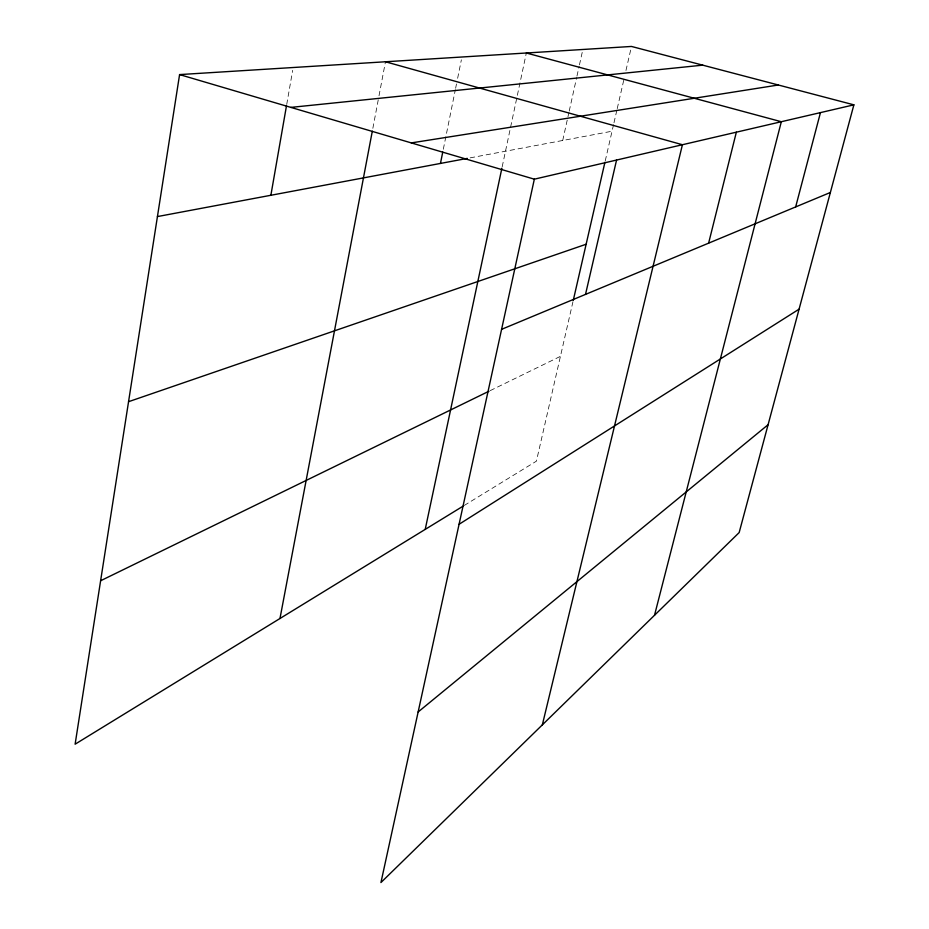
<?xml version="1.0" encoding="UTF-8"?>
<svg xmlns="http://www.w3.org/2000/svg" width="929" height="929" viewBox="0 0 929 929"><rect width="100%" height="100%" fill="white"/><g stroke="black" fill="none" stroke-linecap="round" stroke-linejoin="round"><path stroke-width="0.7" stroke-dasharray="4.64 3.48" d="M286.724 104.431L292.67 70.36M372.854 128.33L378.753 97.173M379.02 95.757L385.187 63.184M443.319 149.244L455.349 89.648M455.628 88.232L456.487 83.97M457.637 78.291L461.365 59.851M502.183 166.802L526.337 52.999M562.719 140.476L568.908 112.479M569.222 111.085L576.665 77.479M576.967 76.073L579.139 66.273M579.452 64.879L582.866 49.481M572.961 301.704L536.405 461.167L464.059 505.562M605.244 160.891L613.663 124.149M613.988 122.744L616.902 110.028M617.228 108.612L624.033 78.942M625.972 70.465L631.476 46.45M490.222 390.621L560.431 356.353M470.144 157.86L612.048 131.221"/><path stroke-width="1.39" d="M853.879 104.838L534.338 179.181L380.936 882.55L739.159 532.572L853.879 104.838L631.476 46.45L179.587 74.587L75.121 744.187L462.839 506.305M270.873 195.276L286.48 105.848M279.977 618.493L372.308 131.163M440.451 163.434L442.75 152.089M425.215 529.391L501.881 168.219M573.286 300.299L604.918 162.296M585.514 294.4L616.566 160.043M542.339 724.864L682.42 144.727L385.465 61.767M708.618 243.166L736.349 132.185M654.515 615.277L781.324 121.722L526.337 52.999M795.654 206.935L820.458 112.618M418.143 711.974L768.086 424.716M459.065 524.293L799.079 309.171M100.622 580.753L488.944 391.237M501.59 329.33L830.375 192.477M128.55 401.7L586.129 244.246M157.431 216.573L467.31 158.394M411.303 142.903L778.328 85.004M290.835 107.392L702.742 65.158M179.587 74.587L534.338 179.181"/></g></svg>
